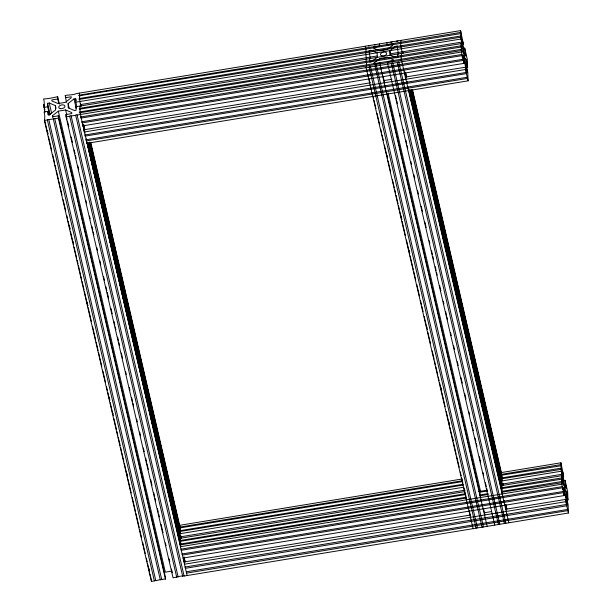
<?xml version="1.0" encoding="UTF-8"?>
<svg xmlns="http://www.w3.org/2000/svg" width="612" height="612" viewBox="0 0 612 612"><rect width="100%" height="100%" fill="white"/><g stroke="black" fill="none" stroke-linecap="round" stroke-linejoin="round"><path stroke-width="0.92" d="M48.723 115.071L47.858 111.346L44.049 111.973C44.852 115.079 45.051 117.236 44.355 120.396L151.371 581.4L154.369 580.91L47.361 119.906L47.866 119.378L48.769 119.554L155.8 580.673C159.518 579.839 161.767 579.197 165.431 579.097L165.347 576.81L58.331 115.806L52.494 116.77L52.456 115.729L58.316 111.155L65.637 109.953L71.757 112.562L71.795 113.603L65.958 114.559L66.042 116.846L173.051 577.843C176.661 577.261 180.915 575.555 184.113 576.03L568.426 513.017L568.12 504.594L567.408 501.519L567.538 505.022L567.209 503.622L565.802 490.824L566.788 492.063L567.951 500.027L566.069 500.333M160.329 579.931L53.321 118.927L54.017 118.353L54.728 118.583L161.759 579.694M176.723 577.246L69.714 116.242L70.411 115.66L71.122 115.89L178.153 577.009M182.682 576.267L75.674 115.263L76.37 114.689L77.081 114.918L184.113 576.03M154.369 580.91L155.065 580.329L155.8 580.673M369.732 45.502L369.036 46.084L368.309 45.739M375.692 44.523L374.995 45.104L374.269 44.76M392.085 41.838L391.389 42.419L390.663 42.075M398.045 40.859L397.349 41.44L396.622 41.096M185.176 567.003L566.505 504.472L567.599 509.452L186.293 571.799M476.281 527.804L476.105 528.156L369.097 67.159L369.793 66.578L370.505 66.807L477.444 527.705M498.635 524.14L498.459 524.492L391.45 63.487L392.147 62.914L392.858 63.143L499.797 524.04M390.096 53.833L461.655 42.098L461.524 38.602L463.1 48.417L463.261 52.8L462.274 51.561L461.111 43.597L75.98 106.74L76.11 110.236L74.412 110.512L68.253 107.896L68.1 103.55L73.991 98.945L75.689 98.67L76.118 100.536M487.16 526.343L380.151 65.346L380.067 63.059L374.23 64.015L374.192 62.982L380.052 58.408L387.373 57.207L393.493 59.815L393.531 60.848L387.694 61.804L387.779 64.092L494.787 525.096M397.716 53.986L397.846 57.49L396.148 57.765L389.989 55.141L389.829 50.796L395.727 46.198L397.418 45.923L397.548 49.419L398.626 54.078M482.761 526.603L482.065 527.177L375.057 66.18L375.753 65.599L376.464 65.828L483.488 526.947L483.136 526.603M505.114 522.939L504.418 523.512L397.41 62.516L398.106 61.934L398.817 62.164L505.841 523.283L505.489 522.939M460.698 32.398L78.726 95.235L79.415 95.77L460.844 33.584L460.629 30.6L76.316 93.613C73.295 95.097 68.873 94.829 65.254 95.426L66.425 102.365M44.959 112.065C43.169 106.228 45.173 103.176 43.574 98.983C48.417 98.677 52.793 97.859 57.635 96.673L59.364 104.124M151.371 581.4L151.493 579.564M57.635 96.673L57.719 98.96L51.875 99.917L51.913 100.949L58.041 103.558L65.362 102.357L71.221 97.79L71.183 96.75L65.339 97.706M49.641 115.163L47.69 106.779L47.568 103.283L49.258 103L55.417 105.624L56.067 108.423M370.505 58.683L369.426 54.032L369.296 50.528L370.994 50.253L377.153 52.877L377.313 57.222L371.415 61.82L369.725 62.095L369.594 58.599M460.828 35.97L79.514 98.494L78.818 99.037L79.545 99.343L460.981 37.156L460.729 33.255M43.88 107.406L47.69 106.779M76.898 106.825L75.811 102.166L460.943 39.023L460.859 36.827M80.34 104.614L376.916 55.99M461.188 45.793L79.874 108.309L79.177 108.86L79.904 109.165L461.341 46.979L461.111 43.597M462.81 48.386L464.692 48.08L467.323 59.41L467.629 67.84L465.747 68.146M461.318 49.365L80.004 111.881L79.254 112.44L80.042 112.738L461.471 50.551L461.219 46.65M44.355 120.396L47.361 119.906M48.784 119.669L53.321 118.927M54.743 118.697L58.415 118.093L58.331 115.806M66.042 116.846L69.714 116.242M71.137 116.005L75.674 115.263M77.097 115.033L461.417 52.02L461.349 50.215M461.983 54.437L80.669 116.961L80.937 118.108L462.244 55.593L461.417 52.02M461.945 56.901L463.827 56.595L466.482 71.918L465.395 67.213L405.136 77.097M463.093 59.242L81.779 121.765L82.046 122.913L463.361 60.397L462.244 55.593M463.307 62.745L465.189 62.439M82.735 125.873L464.049 63.35L462.833 55.348L463.827 56.595M465.036 65.071L466.918 64.765L466.466 59.869L465.472 58.63L466.887 71.436L467.216 72.828L467.086 69.332L467.798 72.407L468.103 80.83L86.789 143.353M370.298 82.804L84.081 129.736L84.165 132.016L465.48 69.5L465.395 67.213M384.42 80.486L391.955 79.254M466.16 72.461L84.846 134.977L85.114 136.124L466.428 73.608L465.48 69.5M467.277 77.257L85.963 139.781L86.231 140.928L467.545 78.412L466.428 73.608M462.098 478.997L179.645 525.31L179.737 527.965L462.19 481.652M500.7 472.671L560.959 462.787L563.667 476.404L562.581 471.699C563.583 477.138 563.224 483.511 566.23 488.277L565.014 480.267L563.132 480.581M179.706 527.108L462.159 480.795M500.761 474.468L561.02 464.592L560.959 462.787M500.8 475.325L561.166 465.77L561.02 464.592M463.269 485.071L179.867 531.53L179.836 530.681L463.238 484.214M500.899 478.041L561.15 468.157L561.051 465.441M500.93 478.89L561.303 469.343L561.15 468.157M463.345 487.267L179.951 533.733L179.867 531.53M500.065 481.246L561.265 471.209L561.181 469.014M180.662 536.808L465.005 490.189M500.777 484.322L561.977 474.285L561.847 470.789L563.583 484.987L562.596 483.748L561.433 475.784L501.174 485.66M464.454 491.681L180.119 538.3L180.234 541.352L465.51 494.58M180.196 540.503L465.48 493.731M478.661 491.566L487.137 490.174M501.259 487.863L561.51 477.98L561.433 475.784M479.632 492.27L487.167 491.031M501.289 488.713L561.663 479.165L561.51 477.98M466.581 498L180.364 544.925L180.333 544.068L465.61 497.296M479.732 494.986L488.208 493.593M501.389 491.428L561.64 481.552L561.541 478.836M479.762 495.835L488.238 494.45M501.419 492.285L561.793 482.738L561.64 481.552M561.678 482.409L561.74 484.207L180.425 546.723L180.364 544.925M562.306 486.632L180.991 549.148L181.259 550.295L562.573 487.779L561.74 484.207M562.267 489.087L564.157 488.781L566.804 504.112L565.717 499.4L505.458 509.283M563.415 491.436L182.101 553.952L182.368 555.099L563.683 492.584L562.573 487.779M563.629 494.932L565.511 494.626M183.057 558.06L564.371 495.536L563.155 487.534L564.157 488.781M565.358 497.258L567.24 496.952M470.62 514.99L184.403 561.923L184.487 564.203L565.802 501.687L565.717 499.4M484.742 512.68L491.337 511.594M566.75 505.795L185.436 568.311L185.222 567.041M171.735 571.111L165.324 572.159L58.316 111.155M567.599 509.452L567.867 510.599L186.553 573.115L186.369 571.945M79.583 99.496L80.707 106.197M79.942 109.319L80.164 112.929M80.073 112.891L187.119 575.54M460.629 30.6L463.345 44.217L462.251 39.512C463.261 44.951 462.901 51.324 465.9 56.09L464.692 48.08M565.014 480.267L567.645 491.604L567.951 500.027M460.943 39.023L461.655 42.098M466.918 64.765L467.629 67.84M561.265 471.209L561.977 474.285M463.361 60.397L464.049 63.35M467.545 78.412L468.103 80.83M563.683 492.584L564.371 495.536M565.802 501.687L566.482 504.648M567.867 510.599L568.426 513.017M412.511 89.727L501.58 473.428M412.144 89.666L502.077 477.092M411.96 89.589L502.108 477.949M402.543 51.324L402.979 53.19M411.409 89.513L502.207 480.665M502.857 483.457L503.286 485.316M402.359 51.255L402.795 53.114M411.226 89.436L502.024 480.588M502.674 483.381L503.102 485.247M402.444 53.451C401.166 47.637 399.996 44.852 401.051 40.369M410.874 89.773L502.75 485.584M410.178 90.614L502.054 486.425M405.504 72.323L406.582 76.982M409.612 90.018L502.138 488.621M505.81 504.456L506.889 509.115M405.32 72.247L406.613 77.839M409.42 89.949L502.169 489.478M505.627 504.38L506.705 509.039M404.769 72.17L406.062 77.762M406.926 81.488L407.363 83.347M408.877 89.865L502.697 494.06M504.212 500.578L504.648 502.437M505.29 505.229L506.376 509.888M404.586 72.094L405.878 77.686M406.743 81.404L407.179 83.27M408.043 86.996L408.472 88.855M408.908 90.721L502.513 493.983M504.028 500.501L504.456 502.36M505.107 505.152L506.185 509.811M508.847 522.786L401.839 61.789C400.875 58.913 401.059 56.656 401.526 53.366M389.829 50.796L390.915 55.455M395.474 95.334L396.339 99.06M396.775 100.926L397.425 103.719M399.797 113.962L400.447 116.754M403.476 129.798L404.127 132.59M405.855 140.041L406.72 143.766M407.148 145.625L407.799 148.418M410.828 161.461L411.471 164.253M413.85 174.496L414.714 178.222M417.529 190.332L418.394 194.058M421.201 206.16L422.502 211.752M424.873 221.995L426.174 227.58M429.203 240.623L429.846 243.415M431.575 250.866L432.447 254.592M432.875 256.451L433.526 259.243M435.254 266.694L436.119 270.42M436.547 272.286L437.197 275.079M439.577 285.322L440.877 290.914M443.249 301.158L443.899 303.95M445.628 311.401L446.492 315.126M446.928 316.985L447.579 319.785M450.6 332.821L451.251 335.613M453.63 345.857L454.494 349.582M457.302 361.692L458.166 365.418M460.981 377.528L462.274 383.112M464.653 393.355L465.954 398.947M468.976 411.983L469.626 414.775M471.355 422.226L472.219 425.952M472.655 427.819L473.306 430.611M475.034 438.062L475.899 441.788M476.327 443.646L476.978 446.439M479.357 456.682L480.649 462.274M483.029 472.518L483.679 475.31M485.408 482.761L486.272 486.486M486.708 488.353L487.351 491.145M388.046 92.863L480.573 491.467M383.097 76.095L384.604 82.612M387.205 93.789L480.596 496.118M483.404 508.228L484.918 514.746M374.192 62.982L374.62 64.841M369.296 50.528L369.732 52.395M366.695 59.31C364.905 53.481 366.902 50.421 365.303 46.229M386.96 155.333L387.61 158.125M401.013 215.868L401.877 219.593M409.015 250.323L409.665 253.123M426.74 326.693L427.39 329.486M440.793 387.228L441.657 390.953M448.787 421.691L449.438 424.483M452.467 437.519L453.117 440.311M369.051 78.887L369.916 82.612M373.159 96.581L373.588 98.448M374.024 100.307L375.967 108.691M377.046 113.342L379.647 124.519M380.725 129.178L381.59 132.903M382.018 134.762L383.319 140.355M384.397 145.013L386.991 156.182M388.077 160.841L390.67 172.018M392.399 179.469L394.342 187.853M394.778 189.712L395.643 193.438M396.071 195.305L398.022 203.681M398.45 205.548L399.315 209.273M399.751 211.132L401.694 219.517M402.13 221.376L405.366 235.345M406.452 240.003L409.696 253.972M410.124 255.839L413.368 269.808M413.804 271.667L415.747 280.051M416.826 284.71L419.419 295.887M420.505 300.538L421.37 304.263M421.798 306.13L423.099 311.715M424.177 316.373L426.771 327.55M427.849 332.201L430.45 343.378M432.179 350.829L434.122 359.213M434.551 361.072L435.415 364.798M435.851 366.665L437.794 375.041M438.23 376.908L439.095 380.633M439.523 382.492L441.474 390.877M441.902 392.743L445.146 406.712M446.224 411.363L449.468 425.332M449.904 427.199L453.148 441.168M453.576 443.034L456.169 454.203M456.606 456.07L459.199 467.247M460.278 471.898L461.142 475.623M461.578 477.49L462.871 483.075M463.957 487.733L466.114 497.043M469.358 511.02L470.223 514.746M473.099 528.653L366.091 67.649C366.779 64.489 366.588 62.332 365.777 59.226M90.775 142.481L180.203 527.728M79.323 93.116L79.82 96.78M90.408 142.42L180.127 528.913M90.224 142.336L180.157 529.77M89.673 142.259L180.257 532.478M181.121 536.204L181.557 538.07M80.631 104.002L81.059 105.868M89.49 142.183L180.073 532.409M180.938 536.135L181.366 537.994M89.138 142.52L181.014 538.331M88.442 143.369L180.318 539.172M83.767 125.078L84.846 129.729M87.876 142.772L180.831 543.234M184.074 557.203L185.161 561.862M83.584 125.001L84.663 129.66M87.692 142.695L180.869 544.091M183.891 557.134L184.969 561.785M83.033 124.925L84.762 132.376M87.141 142.619L180.747 545.873M183.562 557.983L184.426 561.709M84.441 131.305L84.808 132.873M82.85 124.848L84.578 132.291M86.093 138.817L86.522 140.676M86.958 142.542L180.563 545.797M183.37 557.907L184.457 562.566M73.991 98.945L76.156 108.263M68.1 103.55L69.179 108.202M65.254 95.426L65.691 97.285M65.637 109.953L66.716 114.612M65.958 114.559L67.037 119.218M67.473 121.077L68.773 126.669M71.145 136.912L72.446 142.497M74.174 149.948L75.039 153.673M75.475 155.54L76.118 158.332M77.846 165.783L78.711 169.509M81.526 181.611L82.819 187.203M85.848 200.239L86.499 203.031M89.52 216.074L90.171 218.867M91.899 226.318L92.764 230.043M93.2 231.902L93.85 234.694M96.872 247.738L97.522 250.53M99.901 260.773L100.766 264.499M103.573 276.609L104.438 280.334M105.953 286.852L106.817 290.578M107.253 292.437L108.546 298.029M110.925 308.272L112.225 313.857M113.954 321.308L114.819 325.033M115.247 326.9L115.898 329.692M117.626 337.143L118.491 340.869M118.927 342.728L119.57 345.528M121.306 352.979L122.599 358.563M125.628 371.599L126.279 374.399M129.3 387.434L129.951 390.227M131.679 397.678L132.544 401.403M132.98 403.27L133.623 406.062M136.652 419.098L137.302 421.89M139.681 432.133L140.546 435.859M143.353 447.969L144.218 451.694M145.733 458.212L146.597 461.938M147.025 463.804L148.326 469.389M150.705 479.632L151.998 485.224M153.727 492.675L154.591 496.401M155.027 498.26L155.678 501.052M157.406 508.503L158.271 512.229M158.699 514.095L159.35 516.888M161.078 524.339L163.029 532.715M165.401 542.966L166.051 545.759M169.08 558.794L169.731 561.587M171.459 569.038L172.324 572.763M57.719 98.96L58.798 103.619M58.415 118.093L165.431 579.097M52.456 115.729L52.892 117.596M49.258 103L51.638 113.251M47.568 103.283L50.161 114.459M43.766 104.354L44.416 107.146M43.796 105.203L44.883 109.862M47.285 130.784L47.935 133.577M69.34 225.774L69.982 228.574M73.012 241.61L73.662 244.402M87.065 302.144L87.929 305.87M109.112 397.142L109.762 399.934M112.792 412.97L113.434 415.762M126.845 473.504L127.709 477.23M148.892 568.502L149.542 571.294M44.722 120.465L47.966 134.433M48.402 136.292L51.638 150.261M52.724 154.92L54.667 163.305M55.103 165.163L55.967 168.889M56.396 170.756L58.339 179.132M58.775 180.999L59.639 184.725M60.075 186.584L62.019 194.968M63.097 199.627L65.691 210.796M66.777 215.455L67.641 219.18M68.07 221.047L70.013 229.423M70.449 231.29L73.042 242.467M74.121 247.118L76.714 258.295M77.15 260.161L78.015 263.887M78.451 265.746L80.394 274.13M80.822 275.989L81.687 279.715M82.123 281.581L84.066 289.958M84.502 291.825L87.746 305.793M88.174 307.652L91.418 321.629M92.496 326.28L95.74 340.249M96.176 342.116L98.119 350.492M98.555 352.359L99.419 356.085M99.848 357.943L101.799 366.328M102.877 370.987L105.471 382.163M106.549 386.815L107.414 390.54M107.85 392.407L109.793 400.784M110.229 402.65L112.822 413.827M113.901 418.486L116.494 429.655M116.93 431.521L117.795 435.247M118.223 437.106L120.174 445.49M120.602 447.349L121.467 451.075M121.903 452.941L123.846 461.326M124.282 463.185L127.518 477.153M127.954 479.02L131.197 492.989M132.276 497.64L135.52 511.617M135.956 513.476L139.192 527.445M139.628 529.311L141.571 537.688M142.657 542.347L145.251 553.523M146.329 558.182L147.194 561.908M147.63 563.767L149.573 572.151M150.001 574.01L151.302 579.602M79.384 94.921L79.667 99.396M181.137 536.571L181.42 538.445M184.197 557.142L184.893 561.847M80.815 104.384L81.09 106.259M83.875 124.955L84.571 129.66M80.027 109.219L79.797 106.113M386.991 42.672L387.075 44.959L392.912 44.003L392.95 45.036L387.09 49.61L379.769 50.811L373.649 48.203L373.611 47.17L379.448 46.206L379.363 43.926M179.737 527.965L179.836 530.681M180.234 541.352L180.333 544.068M75.689 98.67L75.811 102.166M55.417 105.624L55.577 109.969L49.687 114.566L47.988 114.849L47.858 111.346M463.789 52.8L464.913 58.829L463.789 52.8M564.111 484.987L565.236 491.015L564.111 484.987M382.072 55.883A3.175 1.851 -13.1 0 0 386.692 53.496A3.175 1.851 -13.1 0 0 381.949 52.647A3.175 1.851 -13.1 0 0 382.072 55.883M60.336 108.638A3.175 1.851 -13.1 0 0 64.956 106.251A3.175 1.851 -13.1 0 0 60.221 105.394A3.175 1.851 -13.1 0 0 60.336 108.638"/></g></svg>
